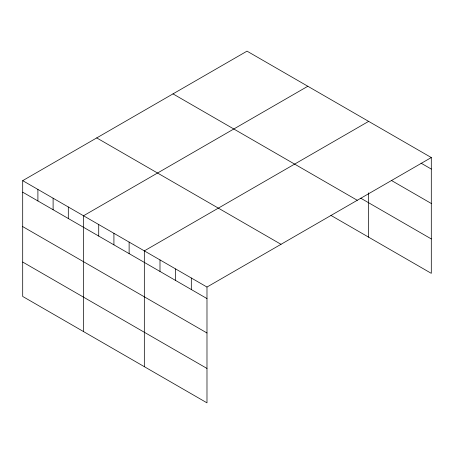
<?xml version="1.0" encoding="UTF-8"?>
<svg xmlns="http://www.w3.org/2000/svg" width="454" height="454" viewBox="0 0 454 454"><rect width="100%" height="100%" fill="white"/><g stroke="black" fill="none" stroke-linecap="round" stroke-linejoin="round"><path stroke-width="0.68" d="M431.3 157.544L206.984 287.047L206.984 402.851L22.7 296.456L22.7 180.652L247.016 51.149L431.3 157.544L431.3 273.348L330.938 215.406M307.829 86.26L83.513 215.763L83.513 331.568M368.642 121.371L144.327 250.875L144.327 366.679M421.057 163.156L431.3 169.07M391.535 180.527L431.3 203.483M360.737 198.199L431.3 238.935M172.991 93.882L357.275 200.282M96.725 137.914L281.009 244.314M22.7 180.652L206.984 287.047M22.7 192.178L206.984 298.579M22.7 226.591L206.984 332.986M22.7 262.043L206.984 368.444M368.642 192.837L368.642 237.17M191.321 278.007L191.321 289.533M175.658 268.961L175.658 280.487M159.995 259.921L159.995 271.447M129.123 242.096L129.123 253.621M113.92 233.322L113.92 244.848M98.717 224.543L98.717 236.069M68.31 206.984L68.31 218.516M53.107 198.211L53.107 209.737M37.903 189.431L37.903 200.957"/></g></svg>
